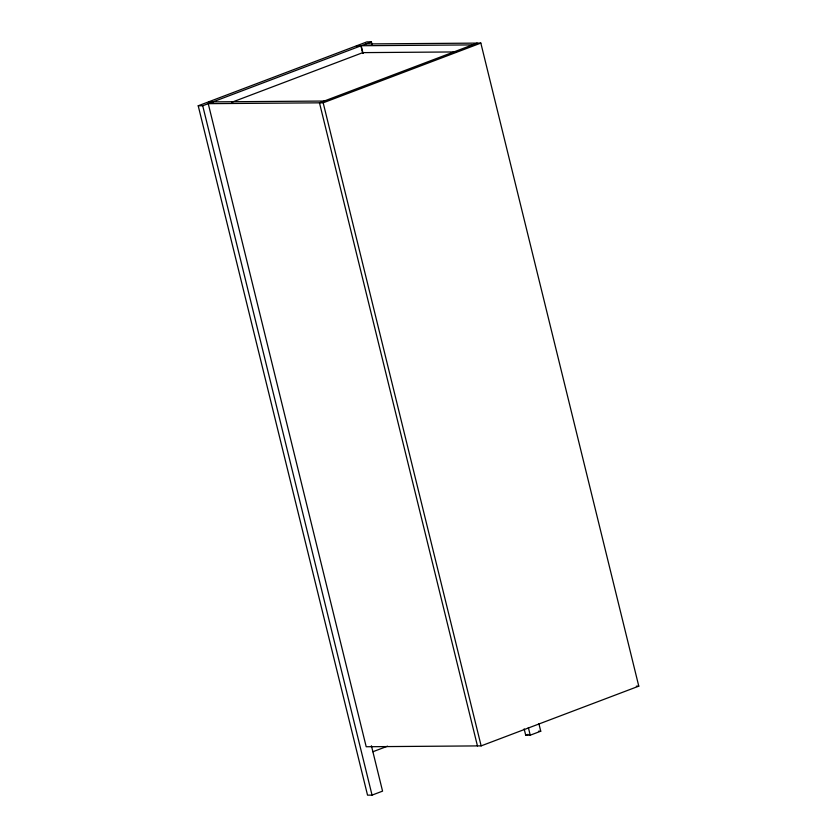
<?xml version="1.0" encoding="UTF-8"?>
<svg xmlns="http://www.w3.org/2000/svg" width="837" height="837" viewBox="0 0 837 837"><rect width="100%" height="100%" fill="white"/><g stroke="black" fill="none" stroke-linecap="round" stroke-linejoin="round"><path stroke-width="1.26" d="M371.419 745.777L382.561 791.132L372.046 795.119L367.537 795.15L198.212 105.786L366.899 41.881L371.419 41.85L372.036 44.392M198.212 105.786L202.721 105.755L371.419 41.85M231.671 102.323L362.86 52.626L455.998 51.936M477.142 43.116L319.483 102.836L477.446 745.913M323.176 102.805L480.836 43.085L638.788 686.162L481.139 745.882L366.198 746.74L208.246 103.662L323.176 102.805L481.139 745.882M372.883 751.741L387.531 746.196M524.15 728.881L525.709 735.231L528.053 734.342M525.709 735.231L530.229 735.189L540.744 731.214L538.871 723.597M365.895 43.942L480.836 43.085M472.413 44.905L361.165 45.732L363.038 53.338M356.395 45.868L360.904 45.836L362.777 53.453M208.716 101.811L213.236 101.769M212.975 101.873L324.212 101.047M636.329 686.183L638.788 686.162M538.484 731.224L540.744 731.214M528.356 727.573L530.229 735.189M202.721 105.755L372.046 795.119"/></g></svg>
